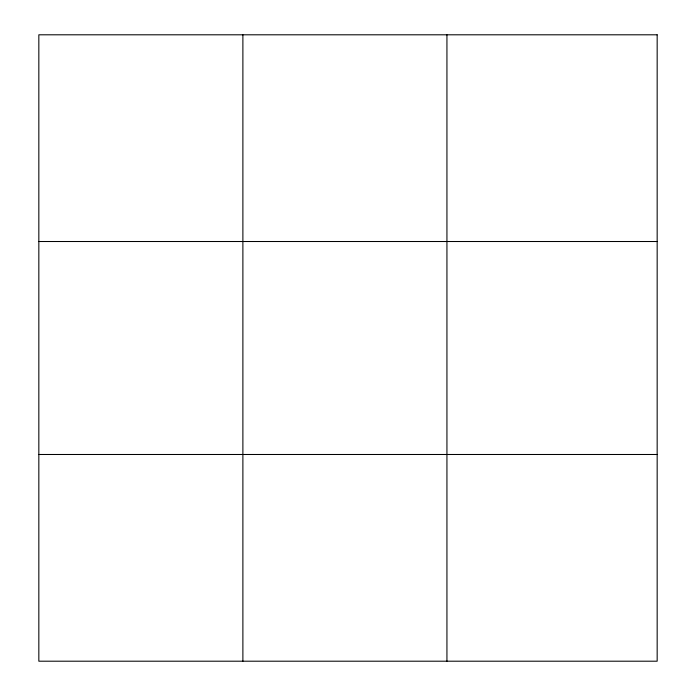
<?xml version="1.0" encoding="UTF-8"?>
<svg xmlns="http://www.w3.org/2000/svg" width="696" height="696" viewBox="0 0 696 696"><rect width="100%" height="100%" fill="white"/><g stroke="black" fill="none" stroke-linecap="round" stroke-linejoin="round"><path stroke-width="1.04" d="M242.887 661.2L242.887 34.8M446.936 661.2L446.936 34.8M38.837 241.512L657.163 241.512M38.837 454.488L657.163 454.488M657.163 34.8L657.163 661.2L38.837 661.2L38.837 34.8L657.163 34.8"/></g></svg>
